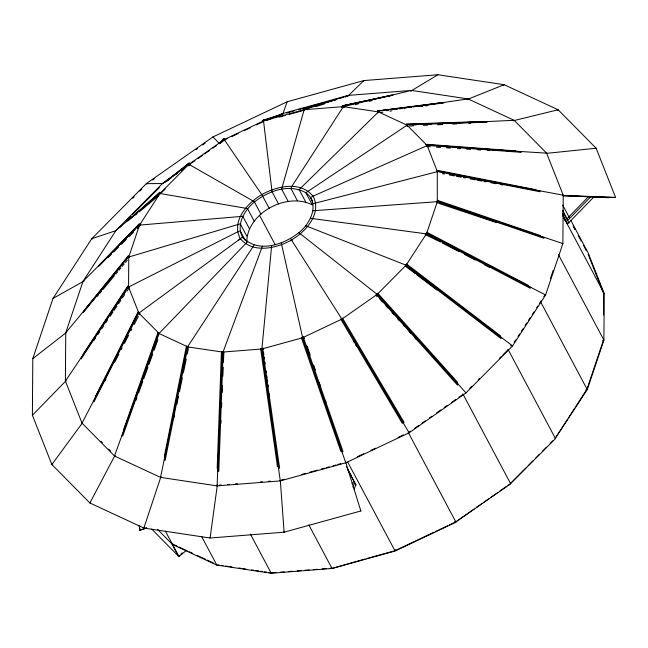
<?xml version="1.0" encoding="UTF-8"?>
<svg xmlns="http://www.w3.org/2000/svg" width="648" height="648" viewBox="0 0 648 648"><rect width="100%" height="100%" fill="white"/><g stroke="black" fill="none" stroke-linecap="round" stroke-linejoin="round"><path stroke-width="0.97" d="M360.725 510.316L360.847 510.972L284.116 532.186L210.106 538.01L143.864 528.055L89.886 502.986L51.872 464.519L32.4 415.271L32.797 358.611L53.047 298.388L91.757 238.707L146.294 183.635L212.941 136.931L287.153 101.777L363.884 80.563L437.894 74.739L504.136 84.702L558.114 109.763L596.128 148.23L615.6 197.478L562.901 195.753M84.167 310.327L128.393 255.725L128.134 257.175L83.276 312.555M129.171 287.906L128.936 286.586M238.764 240.011L240.384 238.82C230.915 221.324 247.277 203.027 261.768 194.611C276.98 186.057 300.858 180.63 313.259 196.466M246.734 242.125C246.961 212.917 287.226 191.711 312.385 204.979L305.872 192.739C289.186 183.311 268.394 190.893 254.445 201.965C244.053 210.47 235.022 226.055 243.575 238.796M159.351 333.696L138.875 313.13L242.652 237.047C257.386 253.789 283.954 244.701 298.833 232.624C310.457 223.868 320.282 203.504 305.872 192.739L407.074 125.186L427.21 145.565L437.505 172.052M240.197 238.472C252.866 253.862 276.332 248.492 291.503 239.987C305.88 231.587 322.145 213.597 313.073 196.125L427.21 145.565L427.437 146.61L430.402 146.796M535.839 189.67L437.279 170.319L437.287 202.038M603.612 314.977L603.523 293.171M217.177 468.253L221.438 351.581L223.179 351.629L218.805 471.315M217.89 471.388L222.264 351.702M426.578 233.904L310.473 218.295M220.595 402.376L217.088 485.879L160.542 477.382L114.469 455.981L82.021 423.144L65.399 381.113L65.74 332.74L83.017 281.329L116.065 230.388L162.616 183.384L188.098 164.9M220.879 423.549L221.009 420.536M221.551 407.479L221.762 402.449M222.191 392.405L222.483 385.374M222.863 376.326L223.244 367.286M223.455 362.264L223.876 352.156M427.089 146.748L426.708 144.318L515.46 150.863M271.658 245.495L261.914 348.98L302.567 337.738L340.97 319.545M263.145 348.033L263.209 349.928M217.412 484.461L210.106 538.01L210.479 537.265M407.56 126.125L407.074 125.186L378.481 111.91L343.383 106.628L304.171 109.715L281.621 189.095L288.125 201.334M280.365 480.346L280.268 480.913L217.088 485.879L217.372 485.312M284.245 531.457L284.116 532.186L280.325 480.516M363.755 81.292L363.884 80.563L348.697 95.345M364.97 559.013L332.011 568.474L271.229 573.261L216.821 565.08L172.498 544.498L157.602 529.416M164.446 455.909L186.422 346.105L187.92 346.542L165.151 460.307M164.325 460.177L187.094 346.421M176.742 399.225L160.542 477.382L160.988 476.831M174.174 417.296L174.587 415.319M176.839 404.449L178.475 396.544M179.504 391.603L182.372 377.768M183.392 372.827L186.26 358.992M187.288 354.051L188.309 349.11M188.511 348.122L188.73 347.085M160.842 476.952L143.864 528.055L144.439 527.342M99.29 265.048L139.369 223.763L138.632 225.245L98.561 266.539M304.171 109.715L263.525 120.957L224.208 139.579L188.9 164.325L160.007 193.501L139.498 225.115L128.774 257.021L128.555 287.04L138.875 313.13L139.709 313.826L139.255 314.693M129.398 256.559L129.146 257.313L128.774 257.021L240.27 223.819L246.775 236.058M530.331 288.311L426.076 233.726L426.805 232.235L528.395 285.42M426.911 232.64L437.319 201.674L313.008 210.77M550.355 278.818L553.23 270.273M575.902 406.45L587.088 388.841M587.412 387.885L603.434 340.224L603.904 340.135L604.236 293.601L588.238 253.157L570.726 220.223M282.828 114.056L287.153 101.777M352.99 487.223L354.61 482.63L351.986 483.351M354.197 489.321L355.776 484.834M123.282 430.491L157.974 332.635L159.116 333.42L122.739 436.031M122.067 435.723L158.444 333.113M139.676 386.678L114.469 455.981L115.052 455.495M135.853 400.464L136.882 397.613M138.615 392.866L142.754 381.478M143.791 378.635L147.93 367.246M148.967 364.403L152.766 353.962M154.143 350.163L157.942 339.722M262.408 246.224L222.961 352.229M344.841 107.114L343.481 107.114L343.383 106.628L291.884 186.284L290.863 188.366L297.367 200.605M411.245 90.995L411.529 90.42L468.083 98.925L514.156 120.326L546.604 153.163L563.225 195.194L562.885 243.567L545.6 294.97L512.56 345.919L466.009 392.923L409.115 432.791L345.765 462.802L280.268 480.913L268.45 395.952M271.415 572.889L271.229 573.261L250.403 534.09M95.483 396.349L138.024 312.077L139.66 313.033M93.458 401.444L138.259 312.692L138.024 312.077M93.928 401.922L138.737 313.17L138.259 312.692L139.903 313.64M113.91 361.43L82.021 423.144L82.693 422.755M105.008 380.959L105.94 379.169M114.728 362.151L118.892 354.1M121.208 349.62L122.132 347.83M124.448 343.351L128.612 335.291M130.928 330.812L131.852 329.022M134.168 324.543L138.332 316.483M114.858 455.617L89.886 502.986L90.639 502.354M140.932 223.787L139.855 225.447L140.333 224.702M500.993 338.54L405.332 265.348L406.49 263.922L500.54 335.891M406.62 264.368L426.595 233.58M514.18 342.363L515.824 339.819M518.027 336.434L519.672 333.898M521.316 331.355L522.968 328.82M525.163 325.434L526.808 322.89M528.46 320.347L530.105 317.812M532.3 314.426L533.952 311.882M536.698 307.654L537.791 305.961M539.444 303.418L541.088 300.883M543.834 296.646L544.936 294.953L545.6 294.97L472.23 257.118M561.128 429.219L555.109 438.494L587.274 389.594L603.904 340.135L558.463 254.68M561.63 428.441L567.697 419.102M568.774 417.425L574.825 408.11M254.138 244.984L187.612 346.785L159.019 333.509L247.398 241.85M83.122 354.221L127.931 285.849L128.166 287.161L81.146 358.911M80.903 358.304L127.923 286.554L129.519 287.591M104.312 323.158L65.399 381.113L66.12 380.838M106.564 319.796L108.257 317.277M116.154 305.516L117.28 303.839M120.099 299.643L121.792 297.116M124.043 293.763L125.736 291.244M93.871 340.475L95.556 337.964M97.808 334.627L99.484 332.116M101.736 328.771L103.413 326.268M105.665 322.923L107.341 320.412M110.152 316.232L112.954 312.053M114.08 310.384L116.883 306.204M118.568 303.693L120.82 300.348M122.496 297.845L124.748 294.5M126.992 291.154L128.677 288.652M82.458 422.861L51.872 464.519L52.747 464.009M219.551 143.759L222.936 139.377L224.686 138.356L223.56 139.822M220.944 142.447L223.763 138.793L224.759 140.551M83.284 311.85L128.142 256.47M377.703 112.258L378.529 112.388L378.481 111.91L299.133 189.613L305.645 201.852M467.637 99.476L468.083 98.925L413.327 106.855M503.561 85.415L504.136 84.702L467.07 99.557M106.256 284.067L65.74 332.74L66.46 332.61M107.544 282.52L108.832 280.973M110.759 278.656L112.047 277.109M97.151 296.444L98.431 294.897M99.719 293.358L101.647 291.041M102.935 289.494L114.502 275.603M115.79 274.055L117.717 271.739M118.997 270.192L120.925 267.875M122.213 266.336L124.141 264.019M125.428 262.472L127.356 260.156M98.812 265.785L138.883 224.5M32.4 415.271L65.821 380.967M588.538 196.652L566.976 218.797L567.64 220.474L590.595 196.911M568.806 222.677L593.762 197.057M132.743 198.288L134.152 196.862M139.806 191.16L141.92 189.022M119.767 227.448L121.808 225.383M126.174 220.976L130.888 216.302M132.589 214.496L138.664 208.364M138.996 208.024L142.56 204.428M142.876 204.112L159.303 187.612M165.694 181.756L189.216 163.004L190.391 164.633M161.717 192.472L165.264 188.892M188.511 165.418L189.192 164.73L188.9 164.325L252.841 200.864L254.445 201.965L260.95 214.204M376.577 296.249L376.229 294.476L377.735 293.212L457.626 382.328M377.897 293.657L406.085 265.194L305.645 225.747M510.64 345.927L511.313 345.238M469.784 388.355L471.898 386.224M478.224 379.833L479.633 378.416M499.325 358.53L501.43 356.4M502.84 354.983L508.469 349.296M507.927 485.368L510.413 483.627L526.022 467.872M528.144 465.726L533.118 460.704M535.248 458.557L539.517 454.248M542.36 451.373L546.596 447.096M550.144 443.507L553.019 440.608M128.061 236.504L83.017 281.329L83.689 281.354M130.92 233.653L135.205 229.384M137.352 227.254L138.777 225.828M107.9 257.758L111.448 254.219M113.578 252.096L118.552 247.147M121.395 244.32L126.368 239.371M129.211 236.536L133.472 232.3M137.028 228.76L139.603 226.193M128.304 220.28L160.113 192.132L127.826 221.017M116.065 230.388L159.23 194.149M135.521 215.047L137.068 213.743M139.385 211.799L158.736 195.55M513.572 120.812L514.156 120.326L455.56 122.982M557.361 110.395L558.114 109.763L513.88 120.601M172.498 544.498L172.878 544.174L177.196 546.183M179.229 555.498L178.467 556.13L172.028 544.02M180.776 554.202L182.331 552.89M151.713 529.06L178.945 556.608L185.887 550.776M222.191 141.264L219.51 143.516L223.633 140.6M221.316 142.536L222.831 141.272M225.342 139.62L227.197 138.729M165.58 181.691L189.216 163.004M66.064 332.748L32.797 358.611L33.736 358.441M165.507 181.91L171.518 177.576M175.308 174.806L176.945 173.615M181.148 170.756L184.332 168.456M152.604 180.006L154.24 178.856M196.069 149.55L197.713 148.4M202.638 144.95L205.092 143.224M177.455 172.984L162.616 183.384L163.053 183.684M191.46 163.15L194.935 160.704M198.053 158.533L202.314 155.536M204.638 153.916L209.693 150.368M212.876 148.141L216.254 145.768M165.686 181.845L168.148 180.112M253.854 200.629L252.841 200.864M290.766 240.764L292.515 239.752M402.359 423.403L340.759 319.124L342.509 318.111L404.109 422.383M298.833 232.624L377.193 294.37L341.885 319.116L290.507 238.456M410.484 431.22L408.839 432.37L409.115 432.791L365.488 359.033M414.59 428.336L418.705 425.461M421.994 423.152L425.282 420.852M429.389 417.968L431.86 416.243M436.793 412.784L440.899 409.901M444.188 407.6L447.476 405.292M451.591 402.416L455.698 399.533M458.987 397.224L462.275 394.924M449.429 524.92L455.787 521.907L473.996 509.15M476.474 507.408L482.274 503.35M483.926 502.192L488.892 498.709M490.552 497.551L498.004 492.326M499.657 491.168L506.282 486.526M410.816 91.101L437.894 74.739M313.073 196.125L310.627 197.543L312.482 201.042M53.047 298.388L84.046 280.997M245.333 240.513L240.214 230.899L237.589 231.879L128.555 287.04L128.936 287.291M282.844 114.08L262.238 120.569L280.973 114.785M231.757 136.566L238.156 133.537M244.15 130.71L250.42 127.737M256.414 124.886L262.813 121.856M276.526 116.502L282.86 113.505L348.357 95.394L411.529 90.42L344.355 106.402M340.799 451.267L301.328 337.616L303.199 336.911L304.43 338.426M357.404 456.735L363.722 453.746M370.94 450.328L375.451 448.189M398.01 437.497L403.429 434.938M366.898 558.479L394.956 550.727L433.998 532.235M435.812 531.376L447.614 525.779M265.364 120.245L282.86 113.505M276.542 116.478L282.949 114.008M266.701 120.374L271.382 118.576M275.133 117.126L277.935 116.024M540.019 191.759L437.513 171.639L313.057 203.699M562.505 195.461L563.225 195.194L493.946 182.218M562.837 213.338L563.517 214.609L562.675 214.925L567.332 223.69L569.009 223.058L562.901 211.564M603.758 293.779L604.236 293.601L562.577 215.266M146.74 528.12L139.952 530.242L146.553 527.772M115.984 230.631L91.757 238.707L92.502 238.926M306.091 109.091L348.357 95.394M316.046 106.62L324.608 103.85M335.518 99.671L302.94 109.131L336.442 99.598M286.465 113.076L294.208 110.938M298.38 109.763L301.304 108.953M302.924 108.524L305.832 107.722M310.052 106.531L312.976 105.721M314.547 105.316L319.78 103.842M321.724 103.307L324.648 102.497M328.536 101.461L331.46 100.61M333.396 100.076L336.32 99.266M340.216 98.188L343.132 97.386M263.161 120.131L264.117 119.864M279.41 117.069L285.241 115.457M289.13 114.38L304.317 110.201M277.474 466.601L260.634 348.689L262.505 348.349L279.628 468.261M281.337 480.079L284.261 479.269M301.806 474.417L305.71 473.34M309.606 472.262L317.407 470.108M321.303 469.031L324.227 468.221M326.179 467.686L329.103 466.876M332.999 465.799L335.923 464.989M337.875 464.446L340.799 463.644M355.517 104.571L358.425 103.883M369.109 101.339L372.017 100.651M391.279 95.216L342.266 105.851L392.194 95.143M393.02 95.264L343.181 105.778L343.545 107.714M562.164 243.697L562.885 243.567L489.078 218.943M386.443 110.751L388.436 110.468M395.401 109.455L397.394 109.164M399.387 108.88L401.379 108.589M404.36 108.159L406.353 107.868M408.345 107.584L411.334 107.147M380.903 112.452L382.903 112.161M389.885 111.148L391.878 110.857M420.811 106.669L422.804 106.377M425.793 105.948L427.793 105.656M377.703 112.849L377.525 110.938L442.325 102.538M377.525 110.938L443.143 102.659M443.815 102.975L378.351 111.067M546.175 153.398L596.128 148.23M139.498 225.115L242.798 216.302L249.302 228.533M341.472 107.276L343.481 107.114M260.909 349.061L222.709 352.067L187.904 346.964M219.372 485.15L221.373 484.996M227.375 484.518L229.376 484.364M235.37 483.894L237.371 483.732M260.366 481.926L262.367 481.764M268.369 481.294L270.37 481.14M272.322 572.816L276.388 572.492M280.3 572.184L284.342 571.868M288.279 571.56L292.297 571.244M297.254 570.856L301.247 570.54M305.224 570.224L309.218 569.908M313.178 569.6L317.196 569.284M322.129 568.895L326.106 568.58M330.083 568.272L332.076 568.11M413.132 124.91L417.174 124.732M427.275 124.27L431.317 124.084M441.418 123.63L445.46 123.444M409.415 126.044L413.44 125.858M423.509 125.404L427.534 125.218M437.603 124.764L442.641 124.529M452.709 124.076L456.735 123.889M468.82 123.347L470.837 123.25M482.979 121.508L406.328 124.06L407.471 124.853L487.15 122.197M486.672 121.719L407.001 124.376L407.025 126.32M163.223 183.562L146.294 183.635L146.861 184.032M586.837 389.578L587.274 389.594L540.894 302.357M562.707 195.356L615.6 197.478M563.128 195.639L608.666 197.745M476.377 148.692L478.378 148.821M485.401 149.267L546.604 153.163M436.428 147.185L440.454 147.436M446.488 147.825L450.506 148.076M457.545 148.53L460.566 148.716M466.601 149.105L470.618 149.356M477.657 149.81L480.678 149.996M487.717 150.441L489.726 150.571M520.976 151.713L427.178 144.788L427.421 145.403L521.219 152.329M425.137 234.511L440.446 242.044M219.089 565.015L216.821 565.08L201.674 536.593M221.065 565.315L223.042 565.615M225.877 566.036L227.975 566.352M229.854 566.635L231.927 566.951M238.796 567.98L240.805 568.288M242.773 568.58L245.754 569.025M251.667 569.916L253.708 570.224M255.62 570.507L258.674 570.969M260.553 571.253L262.529 571.552M264.506 571.844L266.62 572.168M268.45 572.443L270.597 572.767M254.138 221.081L247.633 208.842L245.535 208.235L160.007 193.501L160.34 193.874M442.454 173.688L444.431 174.061M449.38 174.984L454.329 175.908M456.305 176.28L461.255 177.212M463.239 177.576L465.215 177.949M470.165 178.88L475.114 179.804M477.098 180.176L482.047 181.1M484.024 181.472L486 181.845M490.949 182.768L495.898 183.7M500.847 184.623L502.832 184.996M437.513 170.934L540.027 191.055M511.985 345.749L512.56 345.919L444.803 294.548M437.036 202.784L438.032 203.116M438.988 203.432L496.449 222.604M437.311 200.305L540.383 235.548M544.19 237.557L437.303 201.01L437.052 201.763L543.939 238.302M406.418 125.339L407.082 125.647M179.018 547.025L187.321 550.889M189.062 551.691L192.739 553.4M197.251 555.498L205.497 559.329M207.182 560.107L213.508 563.047M442.236 242.968L459.213 251.724M464.575 254.486L475.292 260.018M484.234 264.627L489.588 267.397M426.554 232.98L530.817 287.566M465.564 392.615L466.009 392.923L408.143 328.714M510.413 483.627L555.49 438.607L508.154 349.588M405.421 266.158L415.125 273.521M416.737 274.744L436.882 290.012M406.013 264.659L501.665 337.859M425.809 144.593L427.202 146.002M100.983 441.256L102.392 442.681M108.718 449.088L110.832 451.227M212.941 136.931L219.121 143.216M376.415 295.196L377.12 295.974M379.825 298.979L382.539 301.984M385.925 305.743L387.958 308.002M392.024 312.506L394.049 314.766M397.443 318.524L399.468 320.776M403.534 325.288L404.887 326.786M408.953 331.298L410.986 333.558M415.052 338.062L416.405 339.568M377.055 293.892L458.29 384.507M376.229 294.476L457.464 385.09M302.713 337.924L281.24 242.846M188.382 163.588L189.564 165.216M187.709 164.268L188.892 165.896M269.276 208.373L261.768 194.611L224.208 139.579L224.451 140.025M455.787 521.907L510.697 483.829L462.891 393.919M341.674 318.686L403.283 422.966M353.403 340.889L354.432 342.622M355.452 344.355L356.481 346.089M562.683 205.092L569.309 217.55M573.124 225.82L575.019 229.384M578.332 235.613L581.175 240.951M583.54 245.406L584.488 247.188M585.436 248.97L586.383 250.744M573.836 227.318L574.784 229.1M584.852 248.022L585.792 249.796M562.675 210.705L566.935 218.724M563.46 216.011L564.862 218.635M565.793 220.393L567.332 223.69M564.108 218.773L565.056 220.547M602.818 340.273L603.183 340.961M585.995 389.634L586.359 390.315M408.159 432.273L455.965 522.183L395.021 551.059L332.011 568.474L308.812 524.856M454.507 521.656L454.872 522.345M263.72 121.419L263.525 120.957L271.885 190.245M278.543 203.982L272.03 191.743L271.706 189.905M259.556 215.306L275.181 244.685M395.507 549.609L395.871 550.29M347.684 462.04L394.956 550.727M346.348 466.317L355.979 485.214L347.514 469.29M165.402 531.141L178.945 556.608M588.173 254.356L592.256 264.684M592.458 265.21L593.568 268.248M593.738 268.434L594.848 271.253M595.042 271.731L596.152 274.776M596.338 275.003L597.448 277.822M597.626 278.259L598.728 281.054M598.938 281.572L603.385 292.839M562.958 210.762L563.687 212.609M138.996 312.733L139.239 313.349M303.199 336.911L343.003 451.518M302.284 337.349L342.079 451.956M307.103 346.178L310.068 354.764M313.689 365.253L315.333 370.016M303.637 337.486L303.977 338.483M306.609 346.113L309.906 355.647M313.203 365.189L314.847 369.951M319.132 382.352L320.776 387.123M325.393 400.48L326.049 402.384M317.731 381.656L345.765 462.802L345.668 462.291M345.611 461.903L360.847 510.972M351.111 475.268L351.216 475.859L350.098 473.364M139.239 525.617L140.138 530.582M139.061 525.277L139.952 530.242M261.549 348.616L278.681 468.528M263.493 351.929L263.906 354.926M264.181 356.918L264.465 358.919M264.878 361.908L265.154 363.909M266.134 370.899L266.409 372.892M266.822 375.889L267.106 377.881M267.381 379.882L267.656 381.875M268.078 384.872L268.353 386.872M269.325 393.854L269.6 395.855M347.976 96.042L345.101 96.884L347.976 96.042"/></g></svg>
